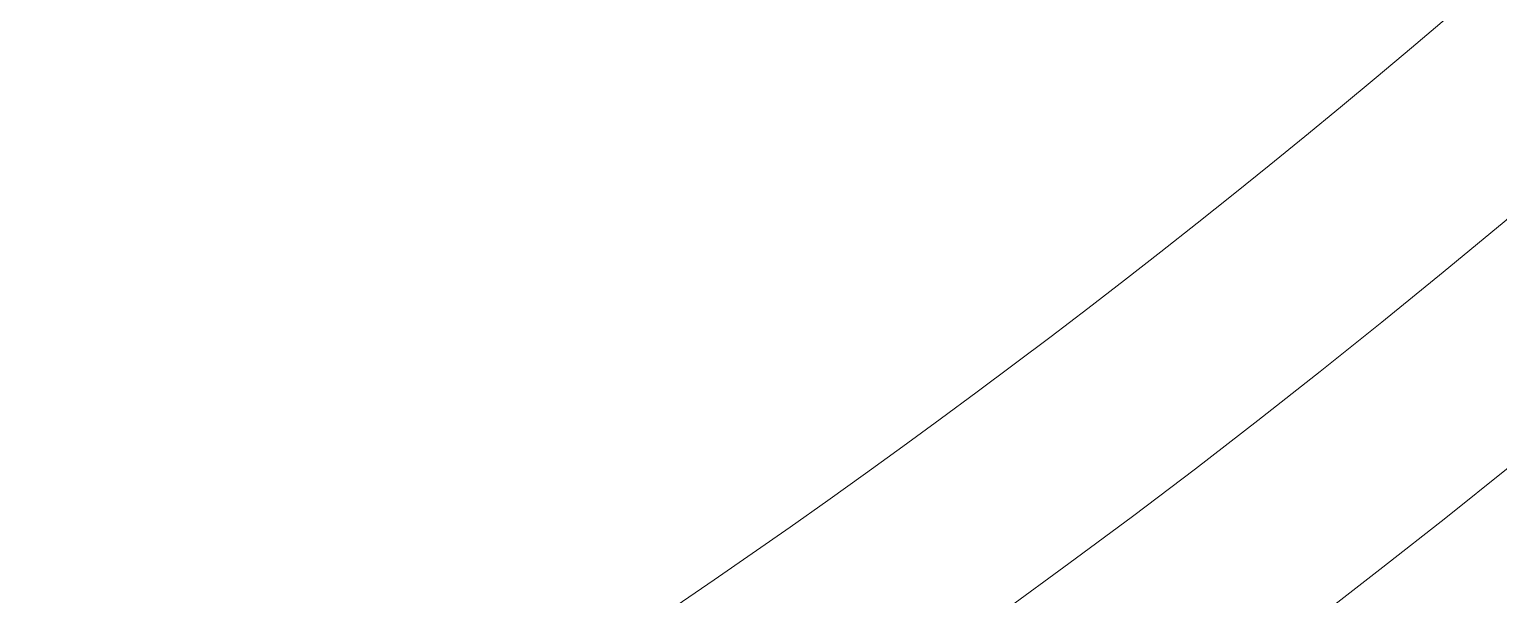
# Model space of a CAD drawing. Header units: millimetres. Extents: x 469 to 651, y 431 to 523.
# Drawn here: x 574.898 to 575.66, y 489.43 to 489.724 of the extents above; entities that cross this region are included whole.
import ezdxf

# ---------------------------------------------------------------- set-up
doc = ezdxf.new("R2010")
doc.units = ezdxf.units.MM

msp = doc.modelspace()

# ---------------------------------------------------------------- linework, layer by layer
at = {"color": 7, "linetype": 'Continuous', "lineweight": 15}
for radius, start, end in [(4.6, 193.83522, 349.35154), (4.6, 193.83522, 349.35154), (4.7, 205.18434, 334.81566), (4.7, 205.18434, 334.81566), (4.8, 205.94448, 334.05552), (4.8, 205.94448, 334.05552)]:
    msp.add_arc((572.64773, 493.22888), radius, start, end, dxfattribs=at)

doc.saveas('drawing.dxf')
